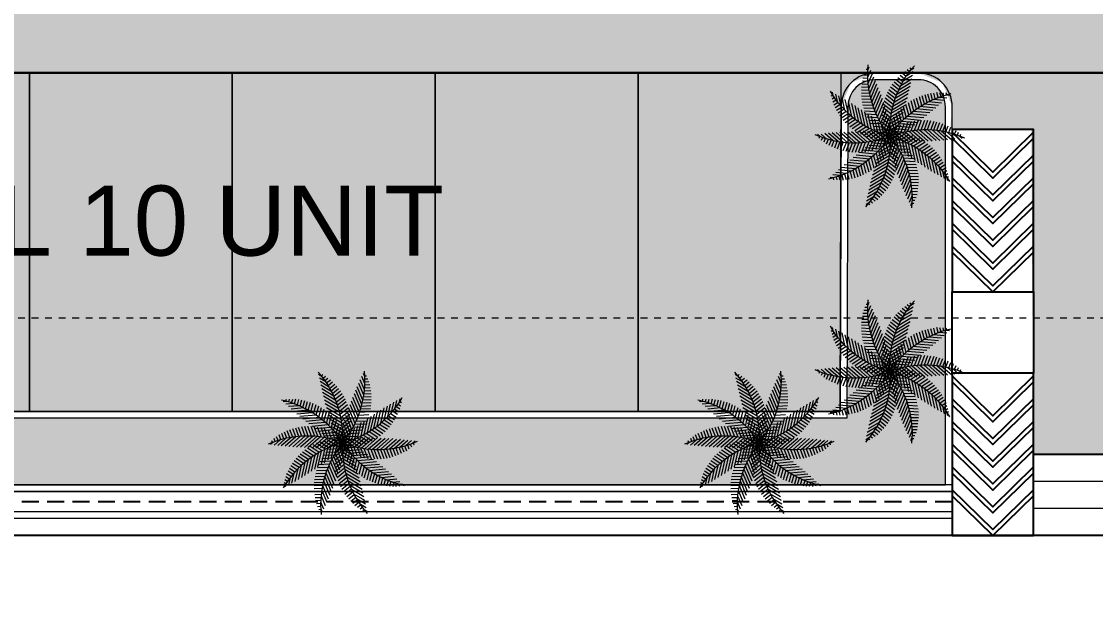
# Model space of a CAD drawing. Header units: inches. Extents: x 0 to 558, y -1 to 295.
# Drawn here: x 209.15 to 225.03, y 190.06 to 198.72 of the extents above; entities that cross this region are included whole.
import ezdxf

# ---------------------------------------------------------------- set-up
doc = ezdxf.new("R2010")
doc.units = ezdxf.units.IN
doc.header["$MEASUREMENT"] = 0
doc.linetypes.add('$0$HIDDEN', pattern=[0.375, 0.25, -0.125])
doc.linetypes.add('DASHDOT2', pattern=[0.5, 0.25, -0.125, 0, -0.125])
for name, color, linetype, lineweight in [('ARSIR', 31, 'Continuous', 5), ('ARSIR BETON', 8, 'Continuous', 5), ('DINDING2', 146, 'Continuous', 5), ('GSB', 1, 'Continuous', 15), ('lan', 7, 'Continuous', 15), ('NOT', 7, 'Continuous', 20), ('POHON', 98, 'Continuous', 5), ('RUMPUT', 93, 'Continuous', 0), ('SANITAIR', 15, 'Continuous', 9)]:
    doc.layers.add(name, color=color, linetype=linetype, lineweight=lineweight)
doc.layers.add('as', color=1, linetype='Continuous', plot=False)
doc.layers.add('LANTAI', color=57, linetype='Continuous')
doc.styles.get("Standard").update_dxf_attribs({"font": 'arial.ttf'})
pattern_1 = [(86.6697, (37.0798, 226.14725), (-0.5066041, 0.569206), [0.142875, -0.934755]), (41.6697, (37.0798, 226.14725), (-0.5066045, 0.5692064), [0.142875, -0.619125]), (131.6697, (37.0798, 226.14725), (-0.5692064, -0.5066045), [0.142875, -0.619125])]

# ---------------------------------------------------------------- blocks, each defined once
blk = doc.blocks.new('A$C08441736')
at = {"color": 82}
for p, q in [((0.046, 0.613), (-0.029, 0.698)), ((0.029, 0.676), (-0.025, 0.737)), ((0.006, 0.747), (-0.02, 0.776)), ((0.003, 0.755), (0.022, 0.762)), ((0.014, 0.725), (0.044, 0.736)), ((0.024, 0.694), (0.064, 0.709)), ((0.069, 0.453), (-0.04, 0.578)), ((0.065, 0.502), (-0.037, 0.619)), ((0.057, 0.555), (-0.033, 0.659)), ((0.033, 0.663), (0.085, 0.683)), ((0.041, 0.632), (0.098, 0.654)), ((0.048, 0.601), (0.113, 0.625)), ((0.055, 0.569), (0.126, 0.596)), ((-0.267, 0.469), (-0.221, 0.539)), ((-0.244, 0.446), (-0.195, 0.52)), ((-0.222, 0.421), (-0.17, 0.5)), ((-0.2, 0.395), (-0.145, 0.479)), ((0.072, 0.362), (-0.046, 0.496)), ((0.071, 0.406), (-0.044, 0.537)), ((0.06, 0.537), (0.138, 0.566)), ((0.065, 0.504), (0.148, 0.535)), ((0.068, 0.471), (0.157, 0.504)), ((0.07, 0.438), (0.164, 0.473)), ((-0.21, 0.407), (-0.373, 0.444)), ((-0.181, 0.371), (-0.351, 0.409)), ((-0.155, 0.335), (-0.329, 0.374)), ((-0.179, 0.369), (-0.122, 0.456)), ((-0.159, 0.341), (-0.1, 0.431)), ((-0.14, 0.313), (-0.079, 0.405)), ((-0.121, 0.283), (-0.059, 0.377)), ((-0.103, 0.252), (-0.04, 0.348)), ((0.062, 0.239), (-0.052, 0.37)), ((0.067, 0.278), (-0.05, 0.412)), ((0.07, 0.319), (-0.048, 0.454)), ((0.071, 0.335), (0.174, 0.374)), ((0.072, 0.404), (0.169, 0.44)), ((0.072, 0.37), (0.173, 0.407)), ((0.218, 0.186), (0.202, 0.363)), ((-0.131, 0.299), (-0.306, 0.339)), ((-0.11, 0.265), (-0.283, 0.304)), ((-0.09, 0.23), (-0.259, 0.269)), ((-0.073, 0.196), (-0.235, 0.233)), ((-0.198, 0.128), (-0.204, 0.243)), ((-0.085, 0.22), (-0.022, 0.316)), ((-0.069, 0.187), (-0.006, 0.283)), ((0.049, 0.165), (-0.058, 0.288)), ((0.041, 0.13), (-0.054, 0.238)), ((0.056, 0.202), (-0.053, 0.326)), ((-0.053, 0.153), (0.009, 0.247)), ((0.055, 0.192), (0.162, 0.232)), ((0.061, 0.228), (0.168, 0.269)), ((0.065, 0.264), (0.172, 0.305)), ((0.069, 0.3), (0.174, 0.34)), ((0.137, 0.105), (0.122, 0.267)), ((0.164, 0.13), (0.149, 0.295)), ((0.191, 0.157), (0.175, 0.329)), ((-0.208, 0.133), (-0.367, 0.065)), ((-0.174, 0.116), (-0.327, 0.051)), ((-0.057, 0.163), (-0.216, 0.199)), ((-0.043, 0.13), (-0.183, 0.161)), ((-0.166, 0.111), (-0.171, 0.225)), ((-0.03, 0.097), (-0.157, 0.125)), ((-0.133, 0.093), (-0.138, 0.205)), ((-0.1, 0.072), (-0.105, 0.181)), ((-0.066, 0.05), (-0.071, 0.154)), ((0.032, 0.096), (-0.053, 0.194)), ((0.022, 0.063), (-0.052, 0.148)), ((-0.038, 0.117), (0.022, 0.208)), ((-0.033, 0.026), (-0.038, 0.122)), ((-0.024, 0.08), (0.033, 0.167)), ((-0.012, 0.041), (0.041, 0.121)), ((0.027, 0.079), (0.125, 0.115)), ((0.038, 0.117), (0.14, 0.156)), ((0.055, 0.038), (0.045, 0.151)), ((0.047, 0.155), (0.152, 0.194)), ((0.083, 0.059), (0.071, 0.188)), ((0.11, 0.081), (0.097, 0.224)), ((0.137, 0.001), (0.21, 0.125)), ((-0.142, 0.098), (-0.291, 0.034)), ((-0.199, -0.007), (-0.271, 0.082)), ((-0.111, 0.08), (-0.243, 0.023)), ((-0.162, -0.003), (-0.232, 0.085)), ((-0.081, 0.06), (-0.201, 0.009)), ((-0.123, 0), (-0.191, 0.085)), ((-0.101, 0.001), (-0.168, -0.11)), ((-0.053, 0.041), (-0.157, -0.004)), ((-0.083, 0.002), (-0.148, 0.083)), ((-0.019, 0.064), (-0.129, 0.089)), ((-0.035, -0.024), (-0.128, 0.002)), ((-0.067, 0.002), (-0.125, -0.096)), ((-0.026, 0.021), (-0.113, -0.017)), ((-0.042, 0.002), (-0.102, 0.077)), ((-0.009, 0.032), (-0.101, 0.053)), ((0, 0), (-0.082, 0.023)), ((-0.033, 0.001), (-0.082, -0.08)), ((0, 0), (-0.072, 0.016)), ((0, 0), (-0.053, 0.066)), ((0.012, 0.031), (-0.051, 0.102)), ((0, 0), (-0.049, 0.056)), ((0, 0), (-0.007, 0.074)), ((0, 0), (-0.004, 0.085)), ((0, 0), (0.047, 0.071)), ((0, 0), (0.038, 0.064)), ((0, 0), (0.079, 0.03)), ((0, 0), (0.068, 0.029)), ((0.015, 0.04), (0.105, 0.074)), ((0.028, 0.018), (0.019, 0.113)), ((0.026, -0.021), (0.113, 0.017)), ((0.033, -0.001), (0.082, 0.08)), ((0.035, 0.024), (0.128, -0.002)), ((0.053, -0.041), (0.157, 0.004)), ((0.067, -0.002), (0.125, 0.096)), ((0.068, 0.048), (0.169, 0.02)), ((0.1, 0.072), (0.205, 0.043)), ((0.101, -0.001), (0.168, 0.11)), ((0.123, 0), (0.191, -0.085)), ((0.162, 0.003), (0.232, -0.085)), ((-0.209, -0.009), (-0.294, -0.151)), ((-0.157, -0.123), (-0.267, -0.093)), ((-0.173, -0.004), (-0.256, -0.144)), ((-0.129, -0.098), (-0.238, -0.068)), ((-0.137, -0.001), (-0.21, -0.125)), ((-0.1, -0.072), (-0.205, -0.043)), ((-0.068, -0.048), (-0.169, -0.02)), ((-0.137, -0.105), (-0.122, -0.267)), ((-0.027, -0.079), (-0.125, -0.115)), ((-0.11, -0.081), (-0.097, -0.224)), ((-0.015, -0.04), (-0.105, -0.074)), ((-0.083, -0.059), (-0.071, -0.188)), ((0, 0), (-0.079, -0.03)), ((0, 0), (-0.068, -0.029)), ((-0.055, -0.038), (-0.045, -0.151)), ((0, 0), (-0.047, -0.071)), ((0.012, -0.041), (-0.041, -0.121)), ((0, 0), (-0.038, -0.064)), ((0.024, -0.08), (-0.033, -0.167)), ((-0.032, -0.096), (0.053, -0.194)), ((-0.028, -0.018), (-0.019, -0.113)), ((-0.022, -0.063), (0.052, -0.148)), ((-0.012, -0.031), (0.051, -0.102)), ((0, 0), (0.072, -0.016)), ((0, 0), (0.004, -0.085)), ((0, 0), (0.053, -0.066)), ((0, 0), (0.082, -0.023)), ((0, 0), (0.007, -0.074)), ((0, 0), (0.049, -0.056)), ((0.009, -0.032), (0.101, -0.053)), ((0.019, -0.064), (0.129, -0.089)), ((0.03, -0.097), (0.157, -0.125)), ((0.033, -0.026), (0.038, -0.122)), ((0.042, -0.002), (0.102, -0.077)), ((0.066, -0.05), (0.071, -0.154)), ((0.081, -0.06), (0.201, -0.009)), ((0.083, -0.002), (0.148, -0.083)), ((0.1, -0.072), (0.105, -0.181)), ((0.133, -0.093), (0.138, -0.205)), ((0.166, -0.111), (0.171, -0.225)), ((-0.208, -0.176), (-0.318, -0.145)), ((-0.183, -0.149), (-0.294, -0.119)), ((-0.244, -0.217), (-0.228, -0.396)), ((-0.218, -0.186), (-0.202, -0.363)), ((-0.191, -0.157), (-0.175, -0.329)), ((-0.061, -0.228), (-0.168, -0.269)), ((-0.164, -0.13), (-0.149, -0.295)), ((-0.055, -0.192), (-0.162, -0.232)), ((-0.047, -0.155), (-0.152, -0.194)), ((-0.038, -0.117), (-0.14, -0.156)), ((-0.056, -0.202), (0.053, -0.326)), ((-0.049, -0.165), (0.058, -0.288)), ((-0.041, -0.13), (0.054, -0.238)), ((0.038, -0.117), (-0.022, -0.208)), ((0.053, -0.153), (-0.009, -0.247)), ((0.069, -0.187), (0.006, -0.283)), ((0.085, -0.22), (0.022, -0.316)), ((0.043, -0.13), (0.183, -0.161)), ((0.057, -0.163), (0.216, -0.199)), ((0.198, -0.128), (0.204, -0.243)), ((-0.069, -0.3), (-0.174, -0.34)), ((-0.071, -0.335), (-0.174, -0.374)), ((-0.065, -0.264), (-0.172, -0.305)), ((-0.07, -0.319), (0.048, -0.454)), ((-0.067, -0.278), (0.05, -0.412)), ((-0.062, -0.239), (0.052, -0.37)), ((0.103, -0.252), (0.04, -0.348)), ((0.121, -0.283), (0.059, -0.377)), ((0.14, -0.313), (0.079, -0.405)), ((-0.072, -0.37), (-0.173, -0.407)), ((-0.072, -0.404), (-0.169, -0.44)), ((-0.07, -0.438), (-0.164, -0.473)), ((-0.072, -0.362), (0.046, -0.496)), ((-0.071, -0.406), (0.044, -0.537)), ((-0.069, -0.453), (0.04, -0.578)), ((-0.068, -0.471), (-0.157, -0.504)), ((-0.065, -0.504), (-0.148, -0.535)), ((-0.06, -0.537), (-0.138, -0.566)), ((-0.055, -0.569), (-0.126, -0.596)), ((-0.065, -0.502), (0.037, -0.619)), ((-0.057, -0.555), (0.033, -0.659)), ((-0.048, -0.601), (-0.113, -0.625)), ((-0.041, -0.632), (-0.098, -0.654)), ((-0.033, -0.663), (-0.085, -0.683)), ((-0.046, -0.613), (0.029, -0.698)), ((-0.029, -0.676), (0.025, -0.737)), ((-0.024, -0.694), (-0.064, -0.709)), ((-0.014, -0.725), (-0.044, -0.736)), ((-0.003, -0.755), (-0.022, -0.762)), ((-0.006, -0.747), (0.02, -0.776))]:
    blk.add_line(p, q, dxfattribs=at)
at = {"color": 60}
for p, q in [((-0.435, 0.608), (-0.472, 0.616)), ((-0.373, 0.564), (-0.453, 0.582)), ((-0.441, 0.612), (-0.43, 0.629)), ((-0.415, 0.594), (-0.397, 0.621)), ((-0.389, 0.576), (-0.365, 0.611)), ((-0.363, 0.556), (-0.333, 0.602)), ((-0.338, 0.536), (-0.305, 0.587)), ((-0.323, 0.523), (-0.434, 0.548)), ((-0.28, 0.483), (-0.414, 0.513)), ((-0.243, 0.445), (-0.394, 0.479)), ((-0.314, 0.514), (-0.276, 0.572)), ((-0.29, 0.492), (-0.248, 0.556)), ((-0.709, 0.236), (-0.744, 0.221)), ((-0.717, 0.236), (-0.718, 0.256)), ((-0.634, 0.237), (-0.709, 0.205)), ((-0.685, 0.237), (-0.686, 0.269)), ((-0.569, 0.233), (-0.673, 0.188)), ((-0.653, 0.237), (-0.655, 0.28)), ((-0.621, 0.236), (-0.623, 0.292)), ((-0.589, 0.235), (-0.591, 0.295)), ((-0.556, 0.232), (-0.559, 0.301)), ((-0.524, 0.228), (-0.527, 0.304)), ((-0.492, 0.223), (-0.495, 0.306)), ((-0.459, 0.217), (-0.463, 0.306)), ((-0.427, 0.21), (-0.431, 0.305)), ((-0.394, 0.202), (-0.399, 0.302)), ((-0.362, 0.193), (-0.367, 0.297)), ((-0.329, 0.182), (-0.334, 0.29)), ((-0.297, 0.171), (-0.302, 0.281)), ((-0.264, 0.158), (-0.269, 0.271)), ((-0.511, 0.226), (-0.637, 0.172)), ((-0.458, 0.217), (-0.6, 0.156)), ((-0.409, 0.206), (-0.562, 0.14)), ((-0.364, 0.193), (-0.525, 0.125)), ((-0.322, 0.18), (-0.486, 0.109)), ((-0.282, 0.165), (-0.447, 0.094)), ((-0.244, 0.15), (-0.408, 0.079)), ((-0.438, -0.068), (-0.5, 0.01)), ((-0.406, -0.057), (-0.471, 0.025)), ((-0.374, -0.046), (-0.441, 0.038)), ((-0.34, -0.036), (-0.409, 0.05)), ((-0.306, -0.027), (-0.377, 0.061)), ((-0.272, -0.02), (-0.343, 0.07)), ((-0.236, -0.013), (-0.308, 0.077)), ((-0.614, -0.156), (-0.652, -0.109)), ((-0.586, -0.139), (-0.629, -0.086)), ((-0.558, -0.124), (-0.606, -0.064)), ((-0.529, -0.109), (-0.581, -0.044)), ((-0.498, -0.094), (-0.577, -0.226)), ((-0.499, -0.094), (-0.555, -0.024)), ((-0.452, -0.074), (-0.537, -0.217)), ((-0.469, -0.081), (-0.528, -0.007)), ((-0.408, -0.057), (-0.498, -0.207)), ((-0.366, -0.044), (-0.458, -0.197)), ((-0.325, -0.032), (-0.417, -0.187)), ((-0.285, -0.023), (-0.376, -0.175)), ((-0.247, -0.015), (-0.335, -0.163)), ((-0.712, -0.226), (-0.732, -0.259)), ((-0.719, -0.231), (-0.731, -0.215)), ((-0.693, -0.211), (-0.713, -0.186)), ((-0.668, -0.192), (-0.694, -0.159)), ((-0.652, -0.181), (-0.694, -0.251)), ((-0.641, -0.174), (-0.676, -0.13)), ((-0.597, -0.146), (-0.655, -0.243)), ((-0.546, -0.117), (-0.616, -0.235)), ((-0.275, -0.257), (-0.379, -0.228)), ((-0.254, -0.229), (-0.361, -0.2)), ((-0.232, -0.202), (-0.341, -0.172)), ((-0.332, -0.341), (-0.423, -0.316)), ((-0.314, -0.313), (-0.41, -0.286)), ((-0.295, -0.285), (-0.396, -0.257)), ((-0.322, -0.326), (-0.307, -0.492)), ((-0.297, -0.286), (-0.281, -0.46)), ((-0.27, -0.25), (-0.254, -0.429)), ((-0.392, -0.457), (-0.459, -0.439)), ((-0.379, -0.428), (-0.452, -0.408)), ((-0.364, -0.399), (-0.444, -0.377)), ((-0.348, -0.37), (-0.435, -0.346)), ((-0.373, -0.416), (-0.36, -0.552)), ((-0.348, -0.368), (-0.334, -0.522)), ((-0.417, -0.517), (-0.47, -0.503)), ((-0.427, -0.548), (-0.468, -0.536)), ((-0.437, -0.578), (-0.468, -0.57)), ((-0.405, -0.487), (-0.464, -0.471)), ((-0.421, -0.529), (-0.414, -0.611)), ((-0.397, -0.469), (-0.387, -0.582)), ((-0.446, -0.609), (-0.466, -0.604)), ((-0.444, -0.601), (-0.44, -0.64))]:
    blk.add_line(p, q, dxfattribs=at)
for p, q in [((0.397, 0.469), (0.387, 0.582)), ((0.421, 0.529), (0.414, 0.611)), ((0.437, 0.578), (0.468, 0.57)), ((0.444, 0.601), (0.44, 0.64)), ((0.446, 0.609), (0.466, 0.604)), ((0.322, 0.326), (0.307, 0.492)), ((0.348, 0.368), (0.334, 0.522)), ((0.373, 0.416), (0.36, 0.552)), ((0.405, 0.487), (0.464, 0.471)), ((0.417, 0.517), (0.47, 0.503)), ((0.427, 0.548), (0.468, 0.536)), ((0.27, 0.25), (0.254, 0.429)), ((0.297, 0.286), (0.281, 0.46)), ((0.348, 0.37), (0.435, 0.346)), ((0.364, 0.399), (0.444, 0.377)), ((0.379, 0.428), (0.452, 0.408)), ((0.392, 0.457), (0.459, 0.439)), ((0.275, 0.257), (0.379, 0.228)), ((0.295, 0.285), (0.396, 0.257)), ((0.314, 0.313), (0.41, 0.286)), ((0.332, 0.341), (0.423, 0.316)), ((0.546, 0.117), (0.616, 0.235)), ((0.597, 0.146), (0.655, 0.243)), ((0.652, 0.181), (0.694, 0.251)), ((0.712, 0.226), (0.732, 0.259)), ((0.719, 0.231), (0.731, 0.215)), ((0.157, 0.123), (0.267, 0.093)), ((0.183, 0.149), (0.294, 0.119)), ((0.208, 0.176), (0.318, 0.145)), ((0.209, 0.009), (0.294, 0.151)), ((0.232, 0.202), (0.341, 0.172)), ((0.247, 0.015), (0.335, 0.163)), ((0.254, 0.229), (0.361, 0.2)), ((0.285, 0.023), (0.376, 0.175)), ((0.325, 0.032), (0.417, 0.187)), ((0.366, 0.044), (0.458, 0.197)), ((0.408, 0.057), (0.498, 0.207)), ((0.452, 0.074), (0.537, 0.217)), ((0.498, 0.094), (0.577, 0.226)), ((0.558, 0.124), (0.606, 0.064)), ((0.586, 0.139), (0.629, 0.086)), ((0.614, 0.156), (0.652, 0.109)), ((0.641, 0.174), (0.676, 0.13)), ((0.668, 0.192), (0.694, 0.159)), ((0.693, 0.211), (0.713, 0.186)), ((0.199, 0.007), (0.271, -0.082)), ((0.236, 0.013), (0.308, -0.077)), ((0.272, 0.02), (0.343, -0.07)), ((0.306, 0.027), (0.377, -0.061)), ((0.34, 0.036), (0.409, -0.05)), ((0.374, 0.046), (0.441, -0.038)), ((0.406, 0.057), (0.471, -0.025)), ((0.438, 0.068), (0.5, -0.01)), ((0.469, 0.081), (0.528, 0.007)), ((0.499, 0.094), (0.555, 0.024)), ((0.529, 0.109), (0.581, 0.044)), ((0.142, -0.098), (0.291, -0.034)), ((0.174, -0.116), (0.327, -0.051)), ((0.208, -0.133), (0.367, -0.065)), ((0.244, -0.15), (0.408, -0.079)), ((0.282, -0.165), (0.447, -0.094)), ((0.322, -0.18), (0.486, -0.109)), ((0.09, -0.23), (0.259, -0.269)), ((0.264, -0.158), (0.269, -0.271)), ((0.297, -0.171), (0.302, -0.281)), ((0.329, -0.182), (0.334, -0.29)), ((0.362, -0.193), (0.367, -0.297)), ((0.364, -0.193), (0.525, -0.125)), ((0.394, -0.202), (0.399, -0.302)), ((0.409, -0.206), (0.562, -0.14)), ((0.427, -0.21), (0.431, -0.305)), ((0.458, -0.217), (0.6, -0.156)), ((0.459, -0.217), (0.463, -0.306)), ((0.492, -0.223), (0.495, -0.306)), ((0.511, -0.226), (0.637, -0.172)), ((0.524, -0.228), (0.527, -0.304)), ((0.569, -0.233), (0.673, -0.188)), ((0.634, -0.237), (0.709, -0.205)), ((0.709, -0.236), (0.744, -0.221)), ((0.159, -0.341), (0.1, -0.431)), ((0.11, -0.265), (0.283, -0.304)), ((0.131, -0.299), (0.306, -0.339)), ((0.155, -0.335), (0.329, -0.374)), ((0.556, -0.232), (0.559, -0.301)), ((0.589, -0.235), (0.591, -0.295)), ((0.621, -0.236), (0.623, -0.292)), ((0.653, -0.237), (0.655, -0.28)), ((0.685, -0.237), (0.686, -0.269)), ((0.717, -0.236), (0.718, -0.256)), ((0.179, -0.369), (0.122, -0.456)), ((0.2, -0.395), (0.145, -0.479)), ((0.222, -0.421), (0.17, -0.5)), ((0.181, -0.371), (0.351, -0.409)), ((0.244, -0.446), (0.195, -0.52)), ((0.21, -0.407), (0.373, -0.444)), ((0.243, -0.445), (0.394, -0.479)), ((0.267, -0.469), (0.221, -0.539)), ((0.29, -0.492), (0.248, -0.556)), ((0.314, -0.514), (0.276, -0.572)), ((0.28, -0.483), (0.414, -0.513)), ((0.338, -0.536), (0.305, -0.587)), ((0.323, -0.523), (0.434, -0.548)), ((0.363, -0.556), (0.333, -0.602)), ((0.389, -0.576), (0.365, -0.611)), ((0.373, -0.564), (0.453, -0.582)), ((0.415, -0.594), (0.397, -0.621)), ((0.441, -0.612), (0.43, -0.629)), ((0.435, -0.608), (0.472, -0.616))]:
    blk.add_line(p, q)
at = {"color": 106}
for p, q in [((0.244, 0.217), (0.228, 0.396)), ((0.173, 0.004), (0.256, 0.144)), ((0.129, 0.098), (0.238, 0.068)), ((0.111, -0.08), (0.243, -0.023)), ((0.073, -0.196), (0.235, -0.233)), ((0.231, -0.144), (0.236, -0.258))]:
    blk.add_line(p, q, dxfattribs=at)
at = {"color": 85}
blk.add_line((-0.231, 0.144), (-0.236, 0.258), dxfattribs=at)
at = {"color": 82}
for centre, start, end in [((-0.975, 0.381), 338.6598, 23.6829), ((-1.013, -0.265), 14.6598, 59.6829), ((-0.664, -0.81), 50.6598, 95.6829), ((-0.061, -1.045), 86.6598, 131.6829), ((0.565, -0.882), 122.6598, 167.6829), ((0.975, -0.381), 158.6598, 203.6829)]:
    blk.add_arc(centre, 1.047, start, end, dxfattribs=at)
for centre, start, end in [((-0.565, 0.882), 302.6598, 347.6829), ((0.061, 1.045), 266.6598, 311.6829), ((0.664, 0.81), 230.6598, 275.6829), ((1.013, 0.265), 194.6598, 239.6829)]:
    blk.add_arc(centre, 1.047, start, end)
blk = doc.blocks.new('A-DAS')
for points in [[(-3.18, 61.3), (3.21, 61.3), (3.21, 60.1)], [(24.1, 60.1), (-25.3, 60.1)]]:
    blk.add_lwpolyline(points)
at = {"layer": 'as', "linetype": '$0$HIDDEN'}
blk.add_line((-4.38, 60.6), (-37.35, 60.6), dxfattribs=at)
at = {"layer": 'lan'}
for p, q in [((3.21, 60.9), (-3.18, 60.9)), ((3.21, 60.5), (-3.18, 60.5))]:
    blk.add_line(p, q, dxfattribs=at)
at = {"layer": 'LANTAI'}
for points in [[(-4.38, 63.7), (-3.18, 63.7), (-3.18, 66.1), (-4.38, 66.1)], [(-4.38, 63.7), (-3.18, 63.7), (-3.18, 62.5), (-4.38, 62.5)], [(-4.38, 60.1), (-3.18, 60.1), (-3.18, 62.5), (-4.38, 62.5)]]:
    blk.add_lwpolyline(points, close=True, dxfattribs=at)
for points in [[(-3.18, 66.058), (-3.78, 65.471), (-4.38, 66.058)], [(-3.18, 65.969), (-3.78, 65.381), (-4.38, 65.969)], [(-3.18, 65.722), (-3.78, 65.135), (-4.38, 65.722)], [(-3.18, 65.632), (-3.78, 65.045), (-4.38, 65.632)], [(-3.18, 65.386), (-3.78, 64.798), (-4.38, 65.386)], [(-3.18, 65.296), (-3.78, 64.709), (-4.38, 65.296)], [(-3.18, 65.05), (-3.78, 64.462), (-4.38, 65.05)], [(-3.18, 64.96), (-3.78, 64.372), (-4.38, 64.96)], [(-3.18, 64.714), (-3.78, 64.126), (-4.38, 64.714)], [(-3.18, 64.624), (-3.78, 64.036), (-4.38, 64.624)], [(-3.18, 64.377), (-3.78, 63.79), (-4.38, 64.377)], [(-3.18, 64.288), (-3.78, 63.7), (-4.38, 64.288)], [(-3.18, 62.458), (-3.78, 61.871), (-4.38, 62.458)], [(-3.18, 62.369), (-3.78, 61.781), (-4.38, 62.369)], [(-3.18, 62.122), (-3.78, 61.535), (-4.38, 62.122)], [(-3.18, 62.032), (-3.78, 61.445), (-4.38, 62.032)], [(-3.18, 61.786), (-3.78, 61.198), (-4.38, 61.786)], [(-3.18, 61.696), (-3.78, 61.109), (-4.38, 61.696)], [(-3.18, 61.45), (-3.78, 60.862), (-4.38, 61.45)], [(-3.18, 61.36), (-3.78, 60.772), (-4.38, 61.36)], [(-3.18, 61.114), (-3.78, 60.526), (-4.38, 61.114)], [(-3.18, 61.024), (-3.78, 60.436), (-4.38, 61.024)], [(-3.18, 60.777), (-3.78, 60.19), (-4.38, 60.777)], [(-3.18, 60.688), (-3.78, 60.1), (-4.38, 60.688)]]:
    blk.add_lwpolyline(points, dxfattribs=at)
at = {"layer": 'SANITAIR'}
blk.add_lwpolyline([(-4.38, 60.85), (-24.5, 60.85), (-24.5, 61.6), (-32.5, 61.6), (-32.5, 60.85), (-37.35, 60.85)], dxfattribs=at)
for points in [[(-4.38, 60.75), (-24.6, 60.75), (-24.6, 61.5), (-32.4, 61.5), (-32.4, 60.75), (-37.35, 60.75, 0.414214), (-40, 58.1), (-40, 42.05), (-31.922, 42.05)], [(-4.38, 60.45), (-24.9, 60.45), (-24.9, 61.2), (-32.1, 61.2), (-32.1, 60.45), (-37.35, 60.45, 0.414214), (-39.7, 58.1), (-39.7, 42.35), (-31.922, 42.35)], [(-4.38, 60.35), (-25, 60.35), (-25, 61.1), (-32, 61.1), (-32, 60.35), (-37.35, 60.35, 0.414214), (-39.6, 58.1), (-39.6, 42.45), (-31.922, 42.45)]]:
    blk.add_lwpolyline(points, format="xyb", dxfattribs=at)

msp = doc.modelspace()

# ---------------------------------------------------------------- hatches: boundary and pattern name
at = {"layer": 'ARSIR'}
h = msp.add_hatch(dxfattribs=at)
h.set_pattern_fill('AR-HBONE', color=256, scale=0.003, style=0)
h.set_pattern_definition([(45, (37.0798, 226.14725), (4e-17, 0.4310523), [0.9144, -0.3048]), (135, (37.29532, 226.36278), (4e-17, 0.4310523), [0.9144, -0.3048])])
edge = h.paths.add_edge_path()
edge.add_arc((191.2828, 190.0679), 15.2, 90, 180)
edge.add_line((176.0828, 190.0679), (176.0828, 133.2715))
edge.add_arc((191.2828, 133.2715), 15.2, 180, 214.23029)
edge.add_line((178.7157, 124.7212), (179.7078, 125.3962))
edge.add_arc((191.2827, 133.2715), 14, 180, 214.23027, ccw=False)
edge.add_line((177.2828, 133.2715), (177.2828, 190.0679))
edge.add_arc((191.2828, 190.0679), 14, 90, 180, ccw=False)
edge.add_line((191.2828, 204.0679), (270.5466, 204.0679))
edge.add_arc((270.5466, 204.9086), 0.8408, 270, 359.99697)
edge.add_line((271.3873, 204.9086), (191.2828, 205.2679))
h = msp.add_hatch(dxfattribs=at)
h.set_pattern_fill('HEX', color=256, scale=0.05, style=0)
h.set_pattern_definition([(0, (37.0798, 97.08053), (0, -0.274963), [0.15875, -0.3175]), (240, (37.0798, 97.08053), (-0.23812494, 0.1374815), [0.15875, -0.3175]), (300, (37.23855, 97.08053), (-0.23812494, -0.1374815), [0.15875, -0.3175])])
edge = h.paths.add_edge_path()
edge.add_arc((231.9822, 197.4574), 0.5, 0, 86.09599)
edge.add_line((232.0163, 197.9562), (262.4822, 197.9562))
edge.add_line((262.4822, 197.9562), (262.4822, 192.9562))
edge.add_line((262.4822, 192.9562), (232.4822, 192.9562))
edge.add_line((232.4822, 192.9562), (232.4822, 197.4574))
edge = h.paths.add_edge_path()
edge.add_line((230.4974, 197.1215), (230.4974, 197.4574))
edge.add_arc((230.9974, 197.4574), 0.5, 93.90401, 180.00169, ccw=False)
edge.add_line((230.9633, 197.9562), (227.8373, 197.9562))
edge.add_line((227.8373, 197.9562), (227.8373, 194.2562))
edge.add_line((227.8373, 194.2562), (225.5373, 194.2562))
edge.add_line((225.5373, 194.2562), (225.5373, 197.9562))
edge.add_line((225.5373, 197.9562), (191.2828, 197.9562))
edge.add_line((191.2828, 197.9562), (191.2828, 192.9562))
edge.add_line((191.2828, 192.9562), (221.2522, 192.9612))
edge.add_line((221.2522, 192.9612), (221.2659, 197.4578))
edge.add_line((221.2659, 197.4578), (221.4128, 197.8103))
edge.add_line((221.4128, 197.8103), (221.7657, 197.9562))
edge.add_line((221.7657, 197.9562), (222.4078, 197.9562))
edge.add_line((222.4078, 197.9562), (222.7612, 197.8098))
edge.add_line((222.7612, 197.8098), (222.9076, 197.4562))
edge.add_line((222.9076, 197.4562), (222.877, 197.1215))
edge.add_line((222.877, 197.1215), (224.077, 197.1215))
edge.add_line((224.077, 197.1215), (224.1076, 192.3215))
edge.add_line((224.1076, 192.3215), (229.2975, 192.3215))
edge.add_line((229.2975, 192.3215), (230.4975, 192.3215))
edge.add_line((230.4975, 192.3215), (230.4974, 197.1215))
at = {"layer": 'ARSIR BETON'}
h = msp.add_hatch(dxfattribs=at)
h.set_pattern_fill('AR-HBONE', color=256, scale=0.004, style=0)
h.set_pattern_definition([(45, (37.0798, 226.14725), (6e-17, 0.5747364), [1.2192, -0.4064]), (135, (37.36716, 226.4346), (6e-17, 0.5747364), [1.2192, -0.4064])])
edge = h.paths.add_edge_path()
edge.add_arc((191.2828, 190.0679), 14, 90, 180)
edge.add_line((177.2828, 190.0679), (177.2828, 133.2715))
edge.add_arc((191.2827, 133.2715), 14, 179.99992, 263.11919)
edge.add_line((189.6055, 119.3724), (189.6055, 112.3227))
edge.add_line((189.6055, 112.3227), (189.7055, 112.3227))
edge.add_line((189.7055, 112.3227), (189.7055, 112.2227))
edge.add_line((189.7055, 112.2227), (201.7055, 112.2227))
edge.add_line((201.7055, 112.2227), (201.7055, 119.2715))
edge.add_line((201.7055, 119.2715), (380.22, 119.2715))
edge.add_arc((380.22, 133.2715), 14, 270, 360)
edge.add_line((394.22, 133.2715), (394.22, 186.8365))
edge.add_arc((380.07, 186.8365), 14.15, 0.00002, 89.99998)
edge.add_line((380.07, 200.9865), (288.3873, 200.9865))
edge.add_arc((288.3873, 203.9865), 3, 180, 270, ccw=False)
edge.add_line((285.3873, 203.9865), (285.3986, 204.9823))
edge.add_line((285.3986, 204.9823), (271.3873, 205.1475))
edge.add_line((271.3873, 205.1475), (271.3873, 204.9086))
edge.add_arc((270.5466, 204.9086), 0.8408, 270, 359.99999, ccw=False)
edge.add_line((270.5466, 204.0679), (191.2828, 204.0679))
edge = h.paths.add_edge_path()
edge.add_line((191.2672, 197.9562), (265.7566, 197.9585))
edge.add_arc((265.7568, 189.203), 8.7555, 41.343, 90.00169, ccw=False)
edge.add_line((272.3302, 194.9865), (332.5823, 194.9865))
edge.add_line((332.5823, 194.9865), (332.5823, 191.8715))
edge.add_line((332.5823, 191.8715), (340.1822, 191.8715))
edge.add_line((340.1822, 191.8715), (340.1822, 194.9865))
edge.add_line((340.1822, 194.9865), (380.07, 194.9865))
edge.add_arc((380.07, 186.8365), 8.15, 0, 90, ccw=False)
edge.add_line((388.22, 186.8365), (388.22, 163.1715))
edge.add_line((388.22, 163.1715), (388.22, 157.7117))
edge.add_line((388.22, 157.7117), (388.22, 133.2715))
edge.add_arc((380.22, 133.2715), 8, -90, 0, ccw=False)
edge.add_line((380.22, 125.2715), (191.2828, 125.2715))
edge.add_arc((191.185, 133.1732), 7.9023, 180.12317, 270.70845, ccw=False)
edge.add_line((183.2828, 133.1562), (183.2675, 189.9541))
edge.add_arc((191.2675, 189.9563), 8, 90.00169, 180.01541, ccw=False)
at = {"layer": 'RUMPUT'}
h = msp.add_hatch(dxfattribs=at)
h.set_pattern_fill('GRASS', color=256, scale=0.03, angle=356.66969, style=0)
h.set_pattern_definition(pattern_1)
edge = h.paths.add_edge_path()
edge.add_line((173.8596, 124.7087), (178.5195, 124.7087))
edge.add_line((178.5195, 124.7087), (178.577, 124.7478))
edge.add_arc((191.2745, 133.269), 15.2918, 179.99042, 213.86512, ccw=False)
edge.add_line((175.9828, 133.2715), (175.9828, 190.0679))
edge.add_arc((191.2827, 190.0679), 15.2999, 89.99903, 180.00016, ccw=False)
edge.add_line((191.283, 205.3679), (269.9053, 205.0253))
edge.add_line((269.9053, 205.0253), (167.2319, 206.0181))
edge.add_line((167.2319, 206.0181), (167.521, 198.8985))
edge.add_line((167.521, 198.8985), (170.7477, 161.1323))
edge.add_line((170.7477, 161.1323), (173.8596, 124.7087))
h = msp.add_hatch(dxfattribs=at)
h.set_pattern_fill('GRASS', color=256, scale=0.03, angle=356.66969, style=0)
h.set_pattern_definition(pattern_1)
edge = h.paths.add_edge_path()
edge.add_line((222.8076, 191.8715), (222.8076, 197.4562))
edge.add_arc((222.4076, 197.4562), 0.4, 360, 450)
edge.add_line((222.4076, 197.8562), (221.7659, 197.8562))
edge.add_arc((221.7659, 197.4562), 0.4, 90, 179.82489)
edge.add_line((221.3659, 197.4575), (221.3519, 192.8562))
edge.add_line((221.3519, 192.8562), (191.1675, 192.8562))
edge.add_line((191.1675, 192.8562), (191.1675, 196.6555))
edge.add_arc((191.2675, 189.9563), 6.7, 90.85519, 180)
edge.add_line((184.5675, 189.9563), (184.5675, 164.7715))
edge.add_line((184.5675, 164.7715), (189.4121, 164.7715))
edge.add_arc((189.4168, 165.1663), 0.3948, 269.30809, 360.67801)
edge.add_line((189.8116, 165.171), (189.8116, 170.2314))
edge.add_line((189.8116, 170.2314), (194.9669, 170.2314))
edge.add_arc((194.9652, 170.6314), 0.4, 270.2535, 360)
edge.add_line((195.3652, 170.6314), (195.3652, 172.5215))
edge.add_line((195.3652, 172.5215), (187.1873, 172.5215))
edge.add_line((187.1873, 172.5215), (187.1873, 189.0042))
edge.add_arc((189.9391, 189.1175), 2.7541, 90.36187, 182.35743, ccw=False)
edge.add_line((189.9217, 191.8715), (222.8076, 191.8715))

# ---------------------------------------------------------------- linework, layer by layer
at = {"layer": 'DINDING2'}
msp.add_lwpolyline([(222.9076, 191.7715), (222.9076, 197.4562, 0.4142136), (222.4076, 197.9562), (221.7659, 197.9562, 0.4133187), (221.2659, 197.4578), (221.2522, 192.9562), (191.2675, 192.9562), (191.2675, 196.7562), (191.2675, 196.7562, 0.4142136), (184.4675, 189.9563), (184.4675, 164.6715), (189.4115, 164.6715, 0.4204829), (189.9116, 165.1715), (189.9116, 170.1314), (194.9671, 170.1314, 0.4130549), (195.4652, 170.6314), (195.4652, 172.6215), (187.2873, 172.6215), (187.2873, 189.0062, -0.4246438), (189.922, 191.7715), (222.9076, 191.7715)], format="xyb", dxfattribs=at)
msp.add_lwpolyline([(222.8076, 191.8715), (222.8076, 197.4562, 0.4142136), (222.4076, 197.8562), (221.7659, 197.8562, 0.4133187), (221.3659, 197.4575), (221.3519, 192.8562), (191.1675, 192.8562), (191.1675, 196.6555, 0.4098486), (184.5675, 189.9563), (184.5675, 164.7715), (189.4121, 164.7715, 0.421234), (189.8116, 165.171), (189.8116, 170.2314), (194.9669, 170.2314, 0.4129183), (195.3652, 170.6314), (195.3652, 172.5215), (187.1873, 172.5215), (187.1873, 189.0042, -0.4244519), (189.9217, 191.8715)], format="xyb", close=True, dxfattribs=at)
at = {"layer": 'GSB', "linetype": 'DASHDOT2', "ltscale": 0.0025}
msp.add_line((157.5017, 194.3376), (497.7427, 194.3376), dxfattribs=at)
at = {"layer": 'lan'}
for points in [[(209.2675, 192.9562), (209.2675, 197.9562), (206.2675, 197.9562), (206.2675, 192.9562), (209.2675, 192.9562)], [(212.2675, 192.9562), (212.2675, 197.9562), (209.2675, 197.9562), (209.2675, 192.9562), (212.2675, 192.9562)], [(215.2675, 192.9562), (215.2675, 197.9562), (212.2675, 197.9562), (212.2675, 192.9562), (215.2675, 192.9562)], [(218.2675, 192.9562), (218.2675, 197.9562), (215.2675, 197.9562), (215.2675, 192.9562), (218.2675, 192.9562)], [(221.2522, 192.9562), (221.2675, 197.9562), (218.2675, 197.9562), (218.2675, 192.9562), (221.2522, 192.9562)]]:
    msp.add_lwpolyline(points, dxfattribs=at)
at = {"layer": 'LANTAI'}
msp.add_lwpolyline([(191.2675, 197.9562, 0.4142136), (183.2675, 189.9563), (183.2828, 133.1562, 0.4172087), (191.2828, 125.2715), (380.22, 125.2715, 0.4142136), (388.22, 133.2715), (388.22, 157.7117), (388.22, 157.7117), (388.22, 163.1715), (388.22, 163.1715), (388.22, 186.8365, 0.4142136), (380.07, 194.9865), (340.1822, 194.9865), (340.1822, 191.8715), (332.5823, 191.8715), (332.5823, 194.9865), (272.3302, 194.9865, 0.2155546), (265.7568, 197.9585), (191.2675, 197.9562)], format="xyb", dxfattribs=at)
msp.add_lwpolyline([(191.2828, 192.9562), (191.2828, 197.9562), (262.4822, 197.9562), (262.4822, 192.9562), (232.4822, 192.9562)], dxfattribs=at)

# ---------------------------------------------------------------- block references
msp.add_blockref('A-DAS', (227.2873, 131.0215))
at = {"layer": 'POHON', "lineweight": 0}
for p, xscale, yscale, zscale, rotation in [((221.9872, 197.0194), -1.377873410171134, 1.377873410170821, 1.377873410170977, 270), ((221.9872, 193.5452), -1.377873410171134, 1.377873410170821, 1.377873410170977, 270), ((213.8996, 192.4925), 1.377873410171134, 1.377873410171134, 1.37787341017113, 90), ((220.0564, 192.4925), 1.377873410171134, 1.377873410171134, 1.37787341017113, 90)]:
    msp.add_blockref('A$C08441736', p, dxfattribs=dict(at, xscale=xscale, yscale=yscale, zscale=zscale, rotation=rotation))

# ---------------------------------------------------------------- texts
at = {"layer": 'NOT', "insert": (198.5582, 196.293), "char_height": 1.036168, "width": 17.447477, "attachment_point": 1}
msp.add_mtext('\\pi0.75033;{\\fArial|b0|i0|c0|p18;PARKIR MOBIL 10 UNIT}', dxfattribs=at)

doc.saveas('drawing.dxf')
